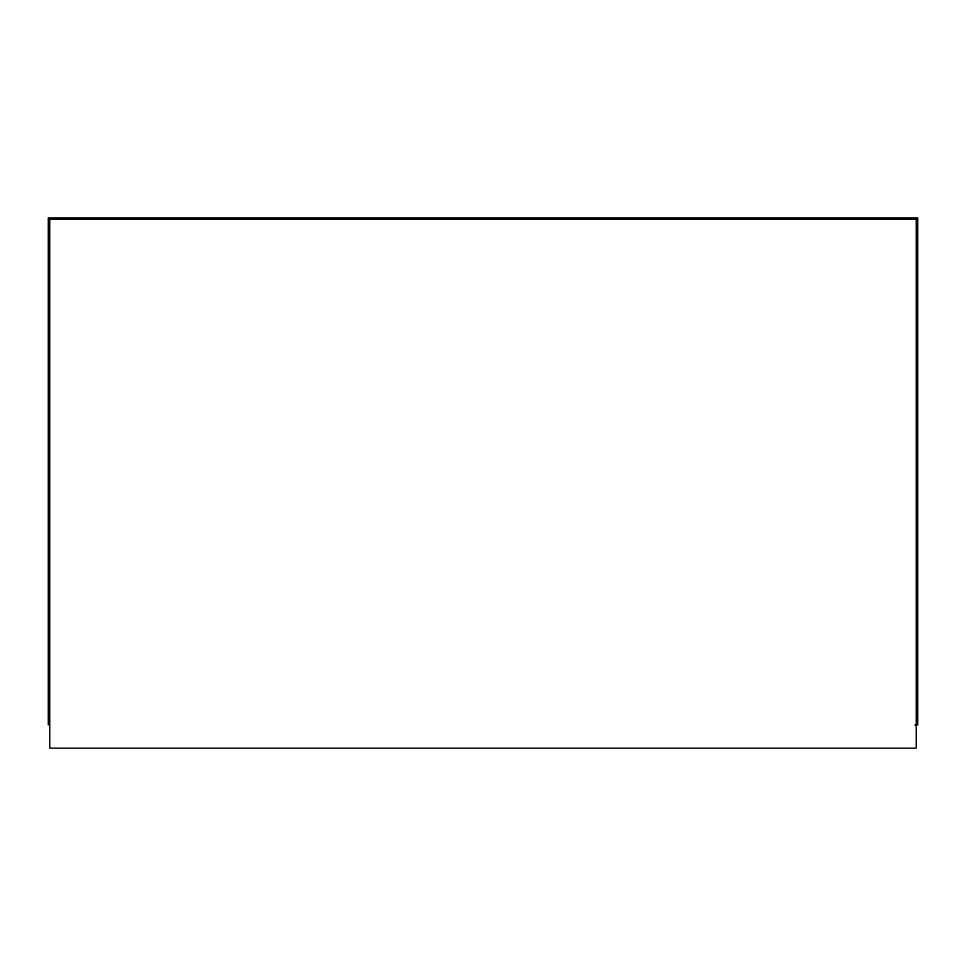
<?xml version="1.0" encoding="UTF-8"?>
<svg xmlns="http://www.w3.org/2000/svg" width="966" height="966" viewBox="0 0 966 966"><rect width="100%" height="100%" fill="white"/><g stroke="black" fill="none" stroke-linecap="round" stroke-linejoin="round"><path stroke-width="1.45" d="M914.802 724.983L917.7 724.983L917.7 217.833L48.3 217.833L48.3 724.983M916.251 219.282L49.749 219.282L49.749 748.167L916.251 748.167L916.251 219.282"/></g></svg>
